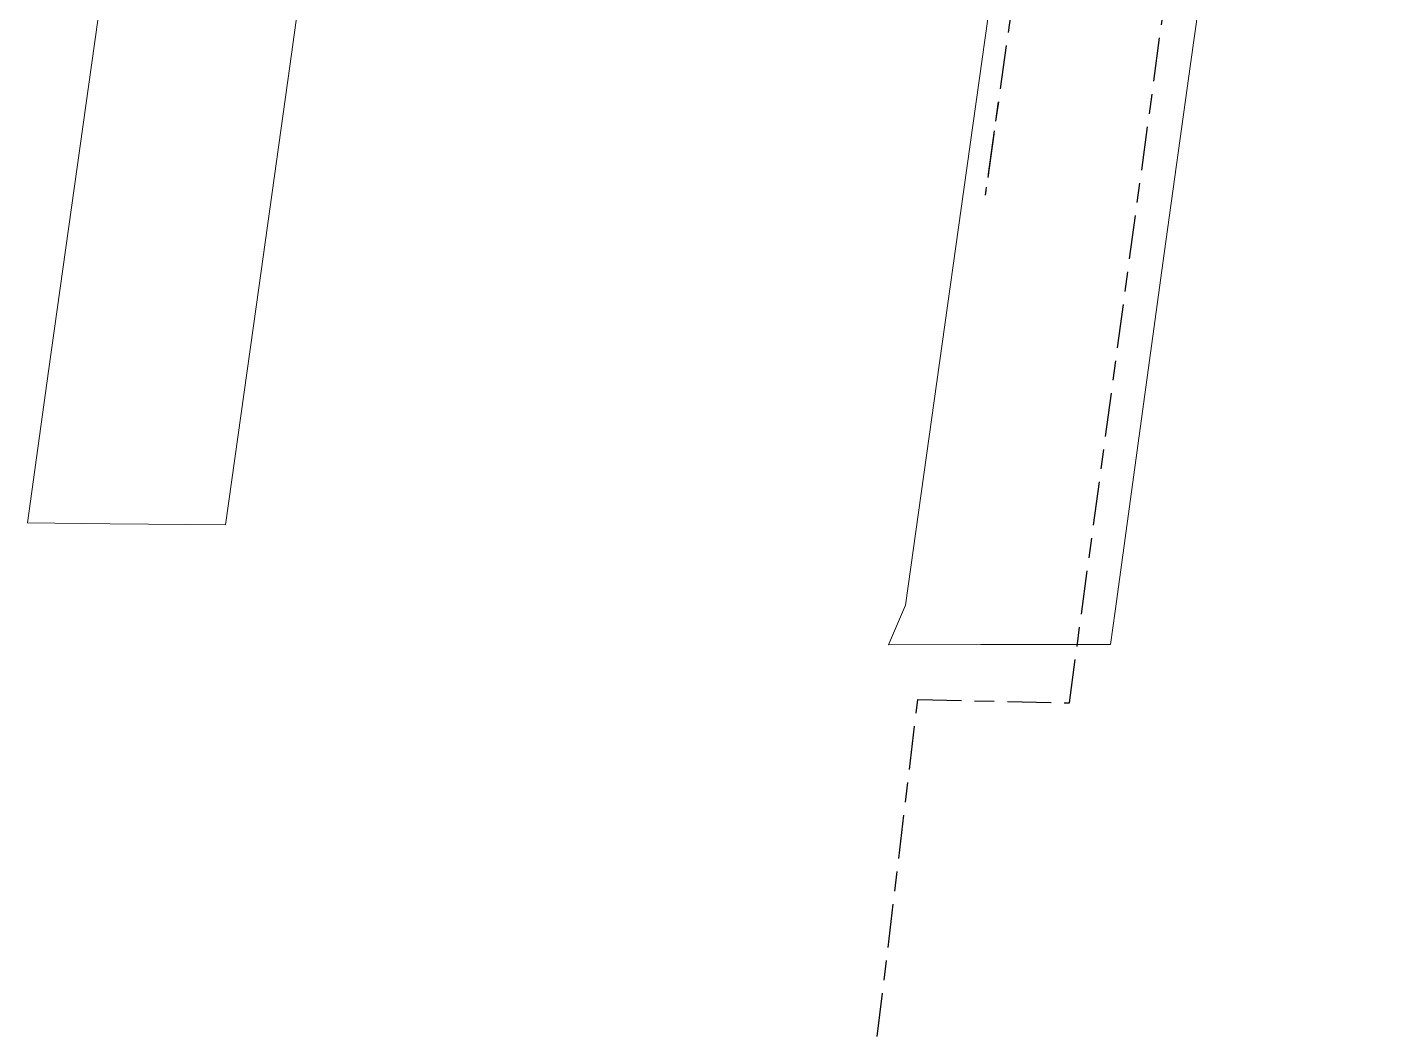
# Model space of a CAD drawing. Header units: metres. Extents: x 301341 to 310479, y 6262403 to 6265281.
# Drawn here: x 302878.7 to 303004.3, y 6264036.4 to 6264128.8 of the extents above; entities that cross this region are included whole.
import ezdxf

# ---------------------------------------------------------------- set-up
doc = ezdxf.new("R2010")
doc.units = ezdxf.units.M
doc.linetypes.add('Cable Exist UG', pattern=[8.2, 4, -1.2, 1.8, -1.2])
doc.layers.add('Cadastre Roads_SP_EXT', color=9, linetype='Continuous', lineweight=5)
for name, color, linetype in [('Mains_HV_EXT', 7, 'Continuous'), ('Mains_LV_EXT', 7, 'Continuous'), ('Mains_SL_EXT', 7, 'Continuous')]:
    doc.layers.add(name, color=color, linetype=linetype)

msp = doc.modelspace()

# ---------------------------------------------------------------- linework, layer by layer
at = {"layer": 'Cadastre Roads_SP_EXT', "linetype": 'Continuous'}
msp.add_lwpolyline([(302997.57, 6264201.2), (302985.76, 6264203.64), (302977.19, 6264205.42), (302975.73, 6264195.02), (302973.11, 6264176.33), (302970.96, 6264160.98), (302968.8, 6264145.63), (302966.58, 6264129.78), (302964.35, 6264113.94), (302962.13, 6264098.09), (302959.02, 6264075.92), (302957.48, 6264072.29), (302965.93, 6264072.31), (302977.78, 6264072.32), (302978.21, 6264075.37), (302980.41, 6264091.42), (302982.69, 6264108.1), (302985.12, 6264125.42), (302987.67, 6264143.58), (302989.88, 6264159.21), (302991.91, 6264174.08), (302995.23, 6264198.05), (302997.57, 6264201.2)], close=True, dxfattribs=at)
msp.add_lwpolyline([(302886.24, 6264137.69), (302884.78, 6264127.27), (302882.69, 6264112.3), (302880.59, 6264097.32), (302878.65, 6264083.44), (302886.2, 6264083.36), (302896.79, 6264083.25), (302899.61, 6264103.43), (302902.66, 6264125.22), (302904.05, 6264135.17)], dxfattribs=at)
at = {"layer": 'Mains_HV_EXT', "linetype": 'Cable Exist UG'}
msp.add_lwpolyline([(302956.44, 6264036.44), (302960.15, 6264067.27), (302974.02, 6264066.97), (302992.27, 6264201.33), (302997.68, 6264206.04), (303001.17, 6264207.57), (303056.56, 6264186.35)], dxfattribs=at)
at = {"layer": 'Mains_LV_EXT', "linetype": 'Cable Exist UG'}
msp.add_lwpolyline([(302975.1, 6264175.84), (302967.14, 6264119.3), (302966.32, 6264113.44)], dxfattribs=at)
at = {"layer": 'Mains_SL_EXT', "linetype": 'Cable Exist UG'}
msp.add_lwpolyline([(302975.1, 6264175.84), (302966.32, 6264113.44)], dxfattribs=at)

doc.saveas('drawing.dxf')
